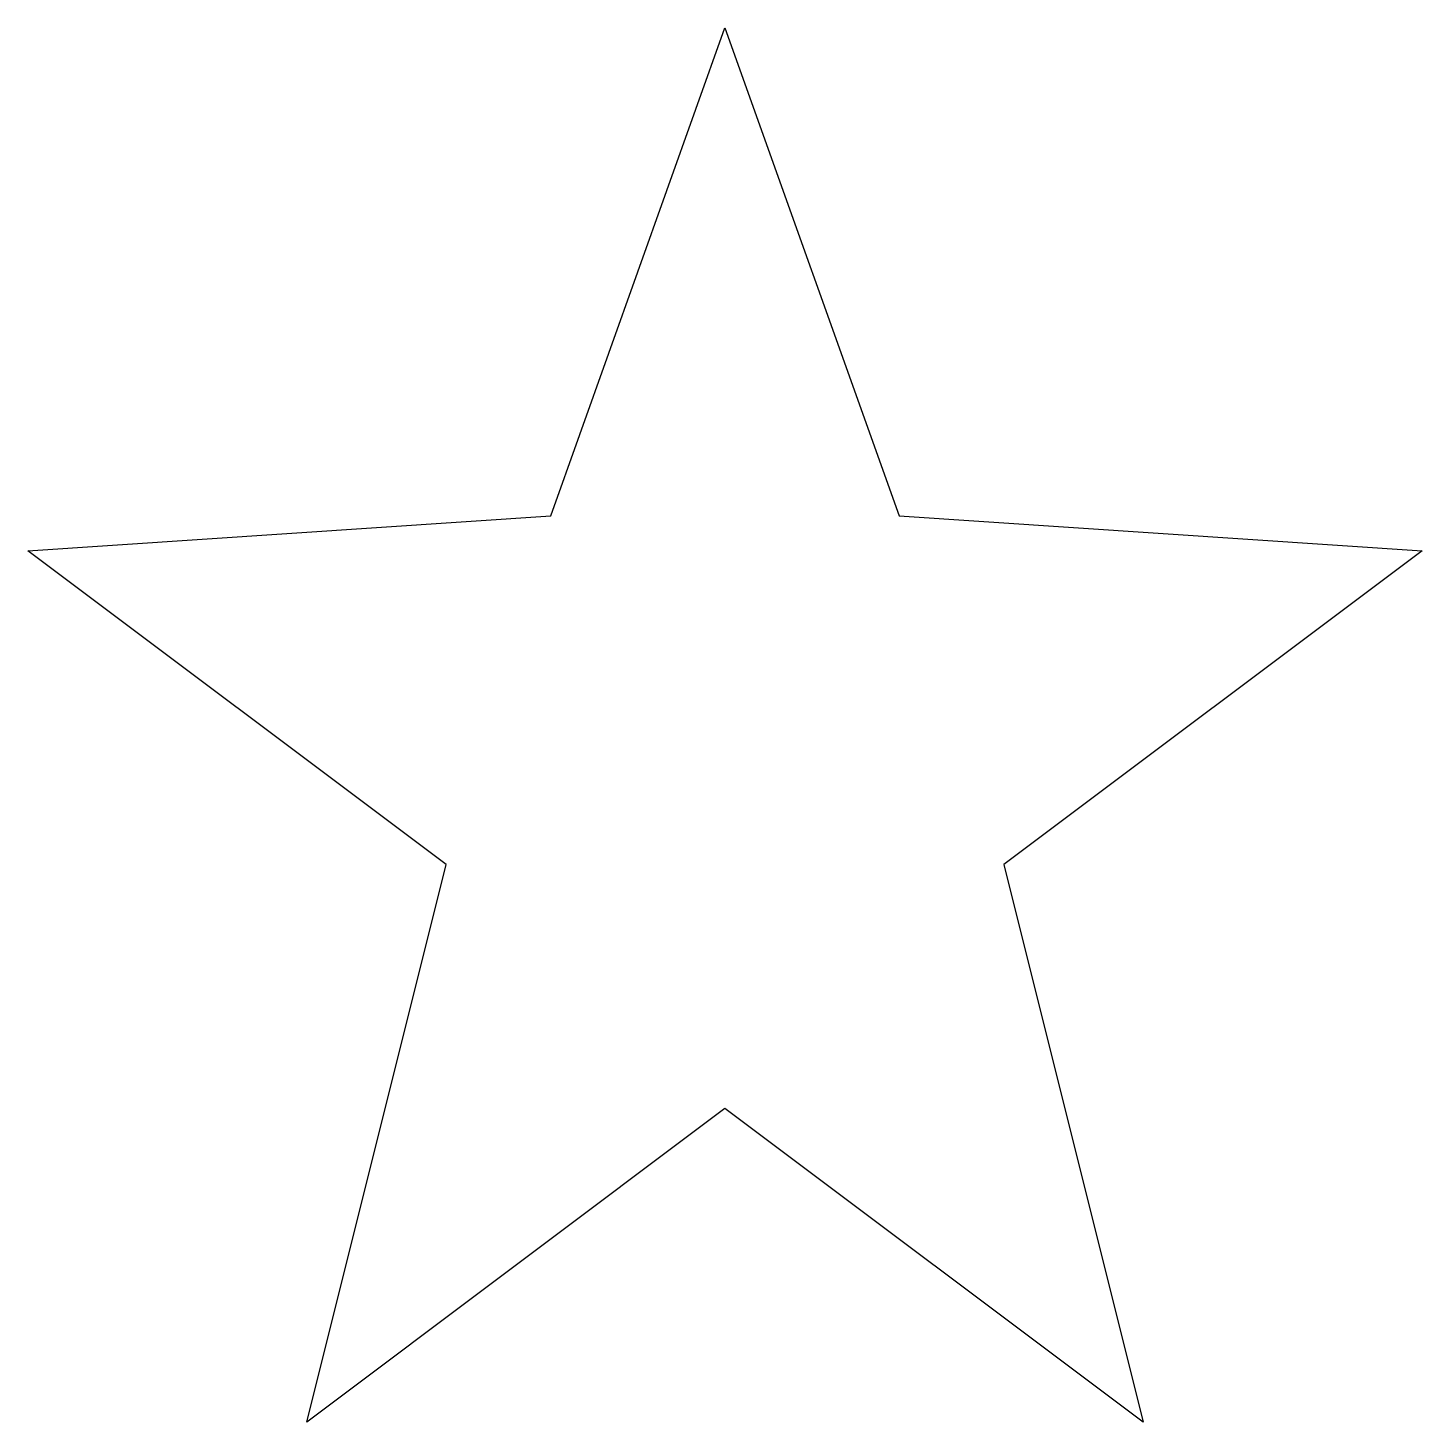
# Model space of a CAD drawing. Header units: millimetres. Extents: x 0 to 60, y 0 to 60.
import ezdxf

# ---------------------------------------------------------------- set-up
doc = ezdxf.new("R2010")
doc.units = ezdxf.units.MM
doc.layers.add('CUT', color=1, linetype='CONTINUOUS')

msp = doc.modelspace()

# ---------------------------------------------------------------- linework, layer by layer
at = {"layer": 'CUT'}
for p, q in [((22.5, 39), (30, 60)), ((30, 60), (37.5, 39)), ((0, 37.5), (22.5, 39)), ((37.5, 39), (60, 37.5)), ((18, 24), (0, 37.5)), ((60, 37.5), (42, 24)), ((12, 0), (18, 24)), ((42, 24), (48, 0)), ((30, 13.5), (12, 0)), ((48, 0), (30, 13.5))]:
    msp.add_line(p, q, dxfattribs=at)

doc.saveas('drawing.dxf')
